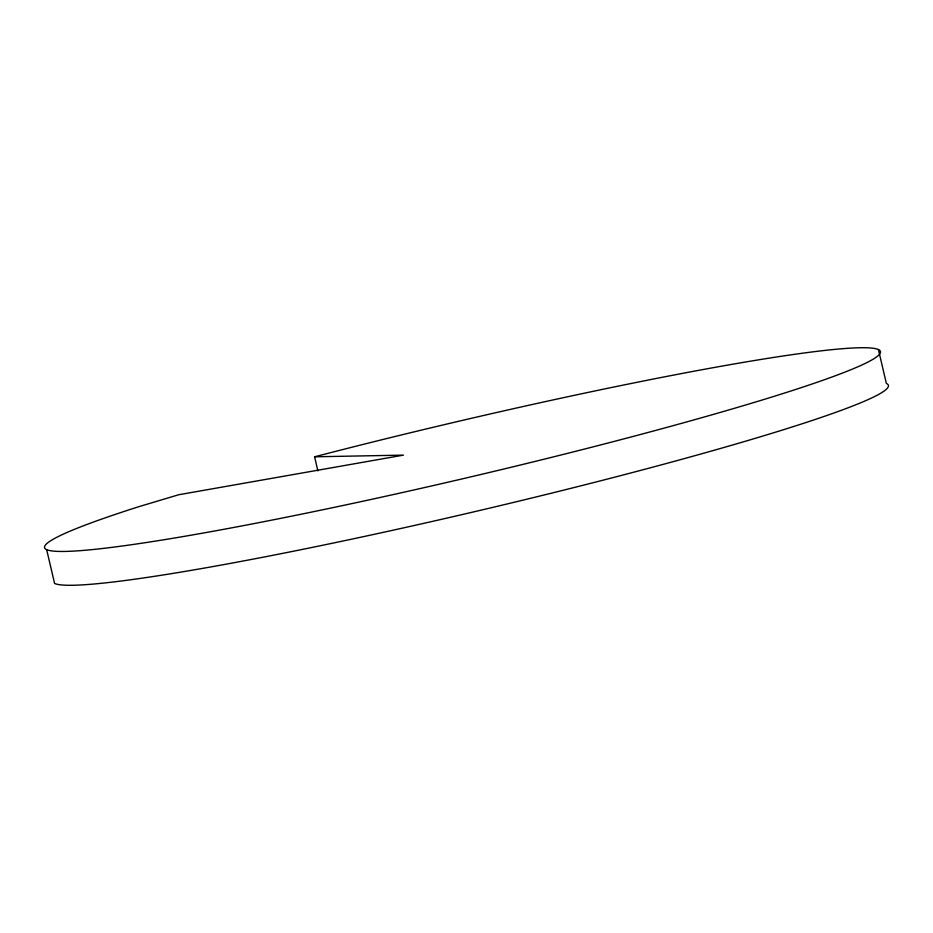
<?xml version="1.0" encoding="UTF-8"?>
<svg xmlns="http://www.w3.org/2000/svg" width="933" height="933" viewBox="0 0 933 933"><rect width="100%" height="100%" fill="white"/><g stroke="black" fill="none" stroke-linecap="round" stroke-linejoin="round"><path stroke-width="1.4" d="M314.584 456.797L403.476 455.129L178.693 494.747L138.947 506.642A429.262 28.445 -13.2 0 0 324.602 509.371A429.262 28.445 -13.2 0 0 880.472 351.636A429.262 28.445 -13.2 0 0 314.584 456.797L317.885 470.897M878.42 349.572L886.35 383.405A429.262 28.445 -13.2 0 1 512.205 502.747A429.262 28.445 -13.2 0 1 54.58 583.428L46.65 549.595"/></g></svg>
